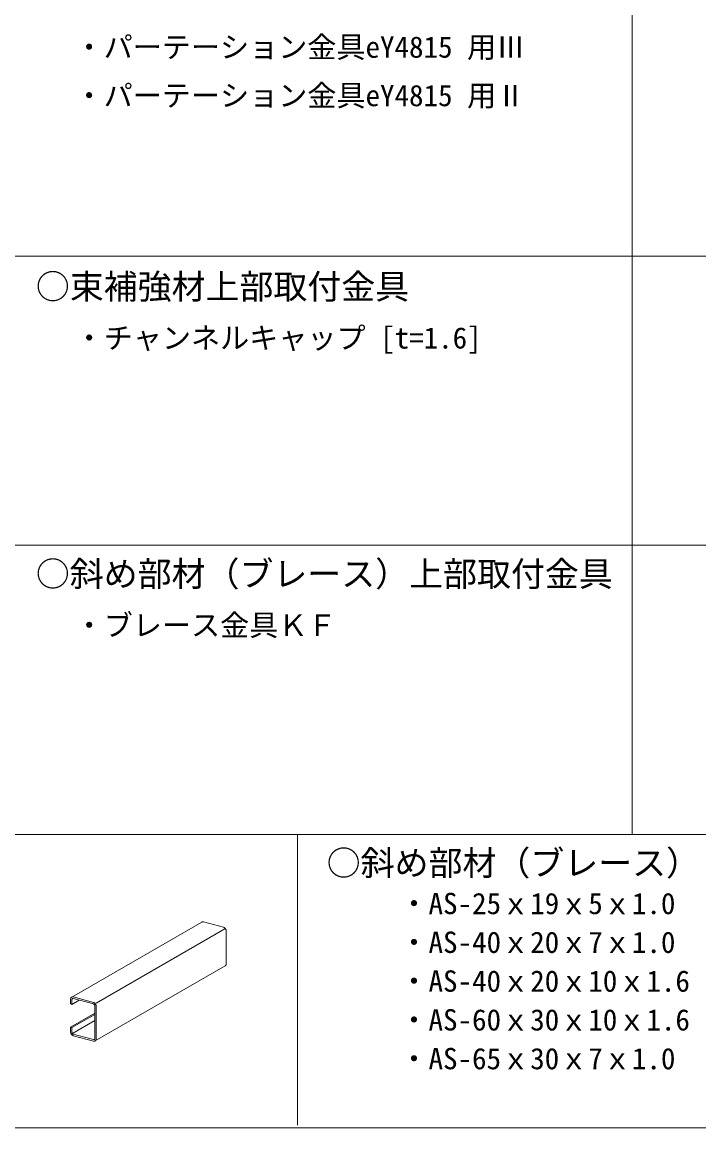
# Model space of a CAD drawing. Units: millimetres on the paper, enlarged 10 times, with parts at other scales. Extents: x -1950 to 1950, y -1347 to 1325.
# Drawn here: x -1280 to -931, y 219 to 789 of the extents above; entities that cross this region are included whole.
import ezdxf
from ezdxf.enums import TextEntityAlignment as Align

# ---------------------------------------------------------------- set-up
doc = ezdxf.new("R2010")
doc.units = ezdxf.units.MM
doc.header["$LTSCALE"] = 10
for name, color, linetype, lineweight in [('1-3_野縁', 3, 'Continuous', 18), ('1-4_ブレース・補強材', 4, 'Continuous', 9), ('F-3_野縁', 3, 'Continuous', 18), ('F-6_文字', 7, 'Continuous', 18)]:
    doc.layers.add(name, color=color, linetype=linetype, lineweight=lineweight)
doc.layers.add('1-6_文字', color=7, linetype='Continuous')
doc.styles.add('ＭＳ ゴシック', font='')
doc.styles.get('ＭＳ ゴシック').set_extended_font_data('MS Gothic')

msp = doc.modelspace()

# ---------------------------------------------------------------- linework, layer by layer
at = {"layer": '1-3_野縁'}
msp.add_line((-1137.5, 370.03), (-1137.5, 220.03), dxfattribs=at)
at = {"layer": '1-4_ブレース・補強材'}
for p, q in [((-1254.02, 286.1), (-1186.94, 324.82)), ((-1241.37, 283.02), (-1175.02, 321.33)), ((-1186.12, 324.91), (-1175.69, 322.12)), ((-1174.3, 320.15), (-1174.3, 303.35)), ((-1174.86, 302.21), (-1241.94, 263.48)), ((-1253.19, 286.19), (-1242.76, 283.39)), ((-1253.19, 285.39), (-1242.76, 282.59)), ((-1254.58, 284.96), (-1254.58, 282.56)), ((-1254.58, 282.56), (-1253.89, 282.38)), ((-1253.89, 284.78), (-1253.89, 282.38)), ((-1253.89, 282.38), (-1250.1, 284.56)), ((-1242.06, 281.61), (-1242.06, 264.81)), ((-1241.37, 281.42), (-1241.37, 264.62)), ((-1254.58, 270.56), (-1242.06, 277.79)), ((-1253.89, 270.38), (-1242.06, 277.2)), ((-1253.89, 267.18), (-1242.06, 274)), ((-1254.58, 270.56), (-1253.89, 270.38)), ((-1254.58, 268.16), (-1254.58, 270.56)), ((-1253.89, 270.38), (-1253.89, 267.98)), ((-1253.19, 266.99), (-1242.76, 264.19)), ((-1253.19, 266.19), (-1242.76, 263.39))]:
    msp.add_line(p, q, dxfattribs=at)
for points in [[(-1186.12, 324.91), (-1186.36, 324.95), (-1186.59, 324.94), (-1186.81, 324.89), (-1186.94, 324.82)], [(-1174.3, 320.15), (-1174.32, 320.43), (-1174.38, 320.72), (-1174.48, 321), (-1174.62, 321.26), (-1174.79, 321.5), (-1174.99, 321.72), (-1175.21, 321.89), (-1175.44, 322.03), (-1175.69, 322.12)], [(-1174.86, 302.21), (-1174.68, 302.34), (-1174.53, 302.52), (-1174.41, 302.73), (-1174.33, 302.98), (-1174.3, 303.24), (-1174.3, 303.35)], [(-1253.19, 286.19), (-1253.43, 286.23), (-1253.67, 286.22), (-1253.89, 286.16), (-1254.09, 286.05), (-1254.26, 285.9), (-1254.4, 285.71), (-1254.5, 285.49), (-1254.56, 285.23), (-1254.58, 284.96)], [(-1253.19, 285.39), (-1253.31, 285.41), (-1253.43, 285.4), (-1253.54, 285.37), (-1253.64, 285.32), (-1253.72, 285.25), (-1253.79, 285.15), (-1253.85, 285.04), (-1253.88, 284.91), (-1253.89, 284.78)], [(-1241.37, 281.42), (-1241.39, 281.7), (-1241.45, 281.99), (-1241.56, 282.27), (-1241.69, 282.54), (-1241.87, 282.78), (-1242.06, 282.99), (-1242.28, 283.17), (-1242.52, 283.3), (-1242.76, 283.39)], [(-1242.06, 281.61), (-1242.08, 281.75), (-1242.11, 281.89), (-1242.16, 282.03), (-1242.23, 282.17), (-1242.31, 282.29), (-1242.41, 282.39), (-1242.52, 282.48), (-1242.64, 282.55), (-1242.76, 282.59)], [(-1254.58, 268.16), (-1254.56, 267.88), (-1254.5, 267.59), (-1254.4, 267.31), (-1254.26, 267.05), (-1254.09, 266.8), (-1253.89, 266.59), (-1253.67, 266.41), (-1253.43, 266.28), (-1253.19, 266.19)], [(-1253.89, 267.98), (-1253.88, 267.83), (-1253.85, 267.69), (-1253.79, 267.55), (-1253.72, 267.42), (-1253.64, 267.3), (-1253.54, 267.19), (-1253.43, 267.1), (-1253.31, 267.03), (-1253.19, 266.99)], [(-1242.76, 264.19), (-1242.64, 264.17), (-1242.52, 264.18), (-1242.41, 264.21), (-1242.31, 264.26), (-1242.23, 264.34), (-1242.16, 264.43), (-1242.11, 264.54), (-1242.08, 264.67), (-1242.06, 264.81)], [(-1242.76, 263.39), (-1242.52, 263.35), (-1242.28, 263.36), (-1242.06, 263.42), (-1241.87, 263.53), (-1241.69, 263.68), (-1241.56, 263.87), (-1241.45, 264.1), (-1241.39, 264.35), (-1241.37, 264.62)]]:
    msp.add_lwpolyline(points, dxfattribs=at)
at = {"layer": 'F-3_野縁'}
for p, q in [((-965, 1265), (-965, 370.03)), ((-1910, 668.2), (-20, 668.2)), ((-1910, 519.12), (-20, 519.12)), ((-1910, 370.03), (-20, 370.03)), ((-1910, 218.66), (-20, 218.66))]:
    msp.add_line(p, q, dxfattribs=at)

# ---------------------------------------------------------------- texts
at = {"layer": '1-6_文字', "style": 'ＭＳ ゴシック'}
for s, height, p in [('○斜め部材（ブレース） －リップ付チャンネル－', 12.83, (-1122.5, 345.03)), ('・AS-25ｘ19ｘ5ｘ1.0', 11, (-1085, 325.58)), ('・AS-40ｘ20ｘ7ｘ1.0', 11, (-1085, 305.58)), ('・AS-40ｘ20ｘ10ｘ1.6', 11, (-1085, 285.58)), ('・AS-60ｘ30ｘ10ｘ1.6', 11, (-1085, 265.58)), ('・AS-65ｘ30ｘ7ｘ1.0', 11, (-1085, 245.58))]:
    msp.add_text(s, height=height, dxfattribs=at).set_placement(p, align=Align.BOTTOM_LEFT)
at = {"layer": 'F-6_文字', "style": 'ＭＳ ゴシック'}
for s, height, p in [('・パーテーション金具eY4815 用Ⅲ', 11, (-1252.54, 767.29)), ('・パーテーション金具eY4815 用Ⅱ', 11, (-1252.54, 742.29)), ('○束補強材上部取付金具', 12.83, (-1272.5, 642.29)), ('・チャンネルキャップ [t=1.6]', 11, (-1252.5, 617.29)), ('○斜め部材（ブレース）上部取付金具', 12.83, (-1272.5, 494.12)), ('・ブレース金具ＫＦ', 11, (-1252.5, 469.12))]:
    msp.add_text(s, height=height, dxfattribs=at).set_placement(p, align=Align.BOTTOM_LEFT)

doc.saveas('drawing.dxf')
